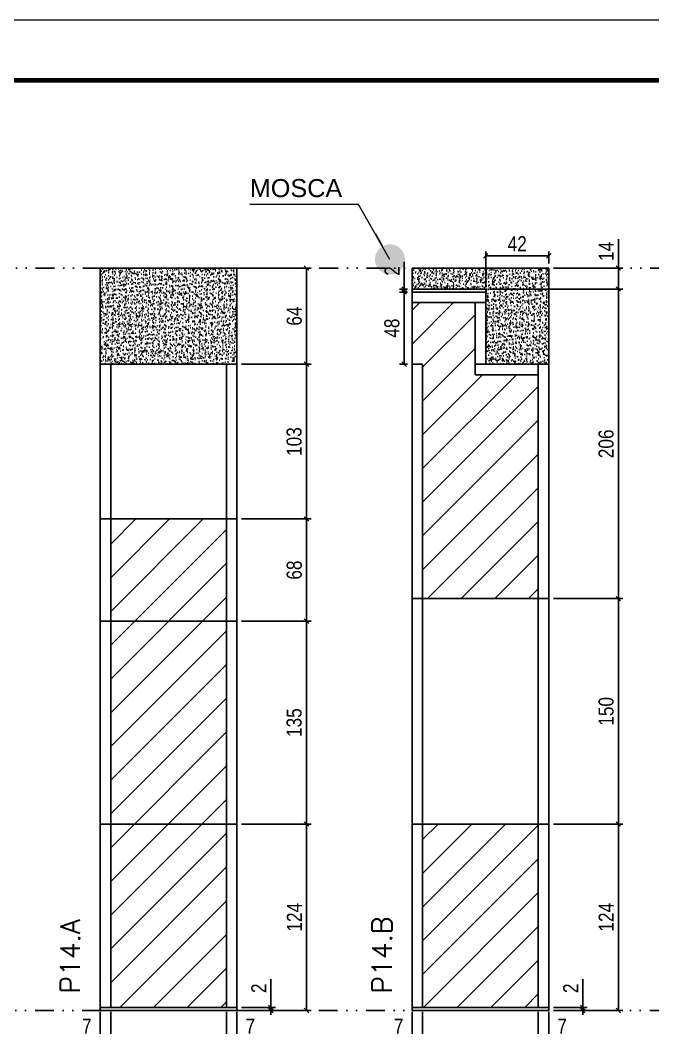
# Model space of a CAD drawing. Extents: x 13379 to 23315, y 867 to 16997.
# Drawn here: x 19710 to 20131, y 13881 to 14551 of the extents above; entities that cross this region are included whole.
import ezdxf

# ---------------------------------------------------------------- set-up
doc = ezdxf.new("R2010")
doc.units = 0
for name, pattern in [('DASHED', [0.75, 0.5, -0.25]), ('DIVIDE2', [0.625, 0.25, -0.125, 0, -0.125, 0, -0.125]), ('HIDDEN', [0.375, 0.25, -0.125])]:
    doc.linetypes.add(name, pattern=pattern)
for name, color, linetype in [('COTA', 241, 'Continuous'), ('Nível', 160, 'Continuous'), ('Painéis', 200, 'Continuous'), ('SARR_2.2x7', 40, 'Continuous'), ('Sarrafo de Pressão', 42, 'HIDDEN')]:
    doc.layers.add(name, color=color, linetype=linetype)
for name, color, linetype, lineweight in [('Folhas', 255, 'Continuous', 9), ('Hachura', 251, 'Continuous', 9), ('SARRAFO DE PRESSAO', 251, 'DASHED', 9), ('Texto Seção', 7, 'Continuous', 15)]:
    doc.layers.add(name, color=color, linetype=linetype, lineweight=lineweight)
doc.styles.add('ARIAL', font='arial.ttf')
doc.styles.add('COTA TECNICA', font='techl___.ttf', dxfattribs={"height": 10})
doc.styles.add('COTA TECNICA-50', font='techl___.ttf', dxfattribs={"height": 10})
doc.styles.add('REGUA-120', font='ROMANS.shx', dxfattribs={"height": 15})
doc.styles.get("Standard").update_dxf_attribs({"font": 'arial.ttf'})
doc.dimstyles.new('3x', dxfattribs={"dimtxt": 10, "dimasz": 5, "dimexe": 7, "dimexo": 5, "dimgap": 4, "dimtad": 1, "dimdec": 4, "dimlfac": 0.3333333333333333, "dimdsep": 46, "dimtxsty": 'Standard', "dimblk": 'DOT', "dimcen": 0.09, "dimclrd": 1, "dimclre": 1, "dimclrt": 2, "dimadec": 0, "dimazin": 2, "dimtfac": 1, "dimtdec": 4, "dimtmove": 0, "dimatfit": 3, "dimldrblk": 'DOT', "dimfxl": 1, "dimtolj": 1, "dimtzin": 0, "dimlwd": 9, "dimlwe": 9, "dimarcsym": 0})
doc.dimstyles.new('COTA PAINEL-50', dxfattribs={"dimtxt": 10, "dimasz": 3, "dimexe": 3, "dimexo": 3, "dimgap": 3, "dimtad": 1, "dimdec": 1, "dimzin": 12, "dimdsep": 46, "dimtxsty": 'COTA TECNICA-50', "dimblk1": 'OBLIQUE', "dimblk2": 'OBLIQUE', "dimsah": 1, "dimcen": 0.9, "dimclrd": 4, "dimclre": 4, "dimclrt": 240, "dimadec": 1, "dimazin": 3, "dimtfac": 1, "dimtdec": 1, "dimtmove": 0, "dimatfit": 3, "dimfxl": 1, "dimtolj": 1, "dimtzin": 12, "dimarcsym": 0})
doc.dimstyles.new('PAINEL', dxfattribs={"dimtxt": 10, "dimasz": 3, "dimexe": 3, "dimexo": 3, "dimgap": 3, "dimtad": 1, "dimdec": 1, "dimzin": 12, "dimdsep": 46, "dimtxsty": 'COTA TECNICA', "dimblk1": 'OBLIQUE', "dimblk2": 'OBLIQUE', "dimsah": 1, "dimcen": 0.9, "dimclrd": 4, "dimclre": 4, "dimclrt": 240, "dimadec": 1, "dimazin": 3, "dimtfac": 1, "dimtdec": 1, "dimtmove": 0, "dimatfit": 3, "dimfxl": 1, "dimtolj": 1, "dimtzin": 12, "dimarcsym": 0})
pattern_1 = [(45, (0, 0), (-11.22532015133644, 11.22532015133644), [])]

# ---------------------------------------------------------------- blocks, each defined once
blk = doc.blocks.new('9999999999')
at = {"layer": 'Folhas'}
blk.add_lwpolyline([(98138.97835781069, 34190.20511460536), (99623.97835781069, 34190.20511460536), (99623.97835781069, 35240.20511460536), (98138.97835781069, 35240.20511460536)], close=True, dxfattribs=at)
at = {"layer": 'Folhas', "color": 30, "const_width": 3}
blk.add_lwpolyline([(98213.97835781069, 34230.20511460536), (99583.97835781069, 34230.20511460536), (99583.97835781069, 35200.20511460536), (98213.97835781069, 35200.20511460536)], close=True, dxfattribs=at)
blk = doc.blocks.new('_Oblique')
at = {"color": 0, "linetype": 'ByBlock', "lineweight": -2}
blk.add_line((-0.5, -0.5), (0.5, 0.5), dxfattribs=at)
blk = doc.blocks.new('*D272')
at = {"layer": 'COTA', "color": 4, "lineweight": -2, "transparency": 16777216}
for p, q in [((19763.54055035986, 13891.45255491432), (19763.54055035986, 13837.27708901857)), ((19854.54055035986, 13891.45255491432), (19854.54055035986, 13837.27708901857)), ((19763.54055035986, 13840.27708901857), (19854.54055035986, 13840.27708901857))]:
    blk.add_line(p, q, dxfattribs=at)
at = {"layer": 'Defpoints', "color": 0, "transparency": 16777216}
for p in [(19763.54055035986, 13894.45255491432), (19854.54055035986, 13894.45255491432), (19854.54055035986, 13840.27708901857)]:
    blk.add_point(p, dxfattribs=at)
at = {"layer": 'COTA', "color": 4, "lineweight": -2, "transparency": 16777216, "xscale": 3, "yscale": 3, "zscale": 3, "rotation": 180}
blk.add_blockref('_Oblique', (19763.54055035986, 13840.27708901857), dxfattribs=at)
at = {"layer": 'COTA', "color": 4, "lineweight": -2, "transparency": 16777216, "xscale": 3, "yscale": 3, "zscale": 3}
blk.add_blockref('_Oblique', (19854.54055035986, 13840.27708901857), dxfattribs=at)
at = {"layer": 'COTA', "color": 240, "transparency": 16777216, "insert": (19809.04055035986, 13848.36480831682), "char_height": 10, "attachment_point": 5, "style": 'COTA TECNICA'}
blk.add_mtext('\\A1;91', dxfattribs=at)
blk = doc.blocks.new('*D273')
at = {"layer": 'COTA', "color": 4, "lineweight": -2, "transparency": 16777216}
for p, q in [((19857.54055035987, 14386.45255491433), (19903.77959560494, 14386.45255491433)), ((19900.77959560494, 14322.45255491433), (19900.77959560494, 14386.45255491433)), ((19857.54055035987, 14322.45255491433), (19903.77959560494, 14322.45255491433))]:
    blk.add_line(p, q, dxfattribs=at)
at = {"layer": 'Defpoints', "color": 0, "transparency": 16777216}
for p in [(19854.54055035987, 14386.45255491433), (19900.77959560494, 14386.45255491433), (19854.54055035987, 14322.45255491433)]:
    blk.add_point(p, dxfattribs=at)
at = {"layer": 'COTA', "color": 4, "lineweight": -2, "transparency": 16777216, "xscale": 3, "yscale": 3, "zscale": 3}
for p, rotation in [((19900.77959560494, 14386.45255491433), 90), ((19900.77959560494, 14322.45255491433), 270)]:
    blk.add_blockref('_Oblique', p, dxfattribs=dict(at, rotation=rotation))
at = {"layer": 'COTA', "color": 240, "transparency": 16777216, "insert": (19892.67725642365, 14354.45255491432), "char_height": 10, "attachment_point": 5, "rotation": 90, "style": 'COTA TECNICA'}
blk.add_mtext('\\A1;64', dxfattribs=at)
blk = doc.blocks.new('*D274')
at = {"layer": 'COTA', "color": 4, "lineweight": -2, "transparency": 16777216}
for p, q in [((19857.54055035987, 14016.45255491433), (19903.77959560417, 14016.45255491433)), ((19900.77959560417, 13892.45255491433), (19900.77959560417, 14016.45255491433)), ((19857.54055035987, 13892.45255491433), (19903.77959560417, 13892.45255491433))]:
    blk.add_line(p, q, dxfattribs=at)
at = {"layer": 'Defpoints', "color": 0, "transparency": 16777216}
for p in [(19854.54055035987, 14016.45255491433), (19900.77959560417, 14016.45255491433), (19854.54055035987, 13892.45255491433)]:
    blk.add_point(p, dxfattribs=at)
at = {"layer": 'COTA', "color": 4, "lineweight": -2, "transparency": 16777216, "xscale": 3, "yscale": 3, "zscale": 3}
for p, rotation in [((19900.77959560417, 14016.45255491433), 90), ((19900.77959560417, 13892.45255491433), 270)]:
    blk.add_blockref('_Oblique', p, dxfattribs=dict(at, rotation=rotation))
at = {"layer": 'COTA', "color": 240, "transparency": 16777216, "insert": (19892.70649618897, 13954.45255491432), "char_height": 10, "attachment_point": 5, "rotation": 90, "style": 'COTA TECNICA-50'}
blk.add_mtext('\\A1;124', dxfattribs=at)
blk = doc.blocks.new('*D275')
at = {"layer": 'COTA', "color": 4, "lineweight": -2, "transparency": 16777216}
for p, q in [((19877.06639059073, 13894.45255491435), (19877.06639059073, 13913.25500636286)), ((19857.54055035987, 13894.45255491435), (19880.06639059073, 13894.45255491435)), ((19877.06639059073, 13892.45255491433), (19877.06639059073, 13894.45255491435)), ((19857.54055035987, 13892.45255491433), (19880.06639059073, 13892.45255491433)), ((19877.06639059073, 13892.45255491433), (19877.06639059073, 13889.45255491433))]:
    blk.add_line(p, q, dxfattribs=at)
at = {"layer": 'Defpoints', "color": 0, "transparency": 16777216}
for p in [(19854.54055035987, 13894.45255491435), (19854.54055035987, 13892.45255491433), (19877.06639059073, 13892.45255491433)]:
    blk.add_point(p, dxfattribs=at)
at = {"layer": 'COTA', "color": 4, "lineweight": -2, "transparency": 16777216, "xscale": 3, "yscale": 3, "zscale": 3}
for p, rotation in [((19877.06639059073, 13894.45255491435), 270), ((19877.06639059073, 13892.45255491433), 90)]:
    blk.add_blockref('_Oblique', p, dxfattribs=dict(at, rotation=rotation))
at = {"layer": 'COTA', "color": 240, "transparency": 16777216, "insert": (19869.06639059073, 13907.19945080729), "char_height": 10, "attachment_point": 5, "rotation": 90, "style": 'COTA TECNICA-50'}
blk.add_mtext('\\A1;2', dxfattribs=at)
blk = doc.blocks.new('*D309')
at = {"layer": 'COTA', "color": 4, "linetype": 'ByBlock', "lineweight": -2, "transparency": 16777216}
for p, q in [((19857.54055035987, 14151.45255491433), (19903.77959560422, 14151.45255491433)), ((19900.77959560422, 14016.45255491433), (19900.77959560422, 14151.45255491433)), ((19857.54055035987, 14016.45255491433), (19903.77959560422, 14016.45255491433))]:
    blk.add_line(p, q, dxfattribs=at)
at = {"layer": 'Defpoints', "color": 0, "linetype": 'ByBlock', "transparency": 16777216}
for p in [(19854.54055035987, 14151.45255491433), (19900.77959560422, 14151.45255491433), (19854.54055035987, 14016.45255491433)]:
    blk.add_point(p, dxfattribs=at)
at = {"layer": 'COTA', "color": 4, "linetype": 'ByBlock', "lineweight": -2, "transparency": 16777216, "xscale": 3, "yscale": 3, "zscale": 3}
for p, rotation in [((19900.77959560422, 14151.45255491433), 90), ((19900.77959560422, 14016.45255491433), 270)]:
    blk.add_blockref('_Oblique', p, dxfattribs=dict(at, rotation=rotation))
at = {"layer": 'COTA', "color": 240, "linetype": 'ByBlock', "transparency": 16777216, "insert": (19892.56029735861, 14083.95255491432), "char_height": 10, "attachment_point": 5, "rotation": 90, "style": 'COTA TECNICA'}
blk.add_mtext('\\A1;135', dxfattribs=at)
blk = doc.blocks.new('*D276')
at = {"layer": 'COTA', "color": 4, "lineweight": -2, "transparency": 16777216}
for p, q in [((19763.54055035986, 13889.45255491381), (19763.54055035986, 13870.94245895043)), ((19770.54055035983, 13891.45255491433), (19770.54055035983, 13870.94245895043)), ((19763.54055035986, 13873.94245895043), (19748.80955620782, 13873.94245895043)), ((19770.54055035983, 13873.94245895043), (19763.54055035986, 13873.94245895043))]:
    blk.add_line(p, q, dxfattribs=at)
at = {"layer": 'Defpoints', "color": 0, "transparency": 16777216}
for p in [(19770.54055035983, 13894.45255491433), (19763.54055035986, 13892.45255491381), (19763.54055035986, 13873.94245895043)]:
    blk.add_point(p, dxfattribs=at)
at = {"layer": 'COTA', "color": 4, "lineweight": -2, "transparency": 16777216, "xscale": 3, "yscale": 3, "zscale": 3, "rotation": 180}
blk.add_blockref('_Oblique', (19763.54055035986, 13873.94245895043), dxfattribs=at)
at = {"layer": 'COTA', "color": 4, "lineweight": -2, "transparency": 16777216, "xscale": 3, "yscale": 3, "zscale": 3}
blk.add_blockref('_Oblique', (19770.54055035983, 13873.94245895043), dxfattribs=at)
at = {"layer": 'COTA', "color": 240, "transparency": 16777216, "insert": (19754.67505328384, 13882.01555836563), "char_height": 10, "attachment_point": 5, "style": 'COTA TECNICA-50'}
blk.add_mtext('\\A1;7', dxfattribs=at)
blk = doc.blocks.new('*D277')
at = {"layer": 'COTA', "color": 4, "lineweight": -2, "transparency": 16777216}
for p, q in [((19847.54055035989, 13891.45255491433), (19847.54055035989, 13870.94245895043)), ((19854.54055035986, 13889.45255491381), (19854.54055035986, 13870.94245895043)), ((19847.54055035989, 13873.94245895043), (19854.54055035986, 13873.94245895043)), ((19854.54055035986, 13873.94245895043), (19869.27154451191, 13873.94245895043))]:
    blk.add_line(p, q, dxfattribs=at)
at = {"layer": 'Defpoints', "color": 0, "transparency": 16777216}
for p in [(19847.54055035989, 13894.45255491433), (19854.54055035986, 13892.45255491381), (19854.54055035986, 13873.94245895043)]:
    blk.add_point(p, dxfattribs=at)
at = {"layer": 'COTA', "color": 4, "lineweight": -2, "transparency": 16777216, "xscale": 3, "yscale": 3, "zscale": 3, "rotation": 180}
blk.add_blockref('_Oblique', (19847.54055035989, 13873.94245895043), dxfattribs=at)
at = {"layer": 'COTA', "color": 4, "lineweight": -2, "transparency": 16777216, "xscale": 3, "yscale": 3, "zscale": 3}
blk.add_blockref('_Oblique', (19854.54055035986, 13873.94245895043), dxfattribs=at)
at = {"layer": 'COTA', "color": 240, "transparency": 16777216, "insert": (19863.40604743588, 13882.01555836563), "char_height": 10, "attachment_point": 5, "style": 'COTA TECNICA-50'}
blk.add_mtext('\\A1;7', dxfattribs=at)
blk = doc.blocks.new('*D310')
at = {"layer": 'COTA', "color": 4, "linetype": 'ByBlock', "lineweight": -2, "transparency": 16777216}
for p, q in [((19857.54055035987, 14219.45255491433), (19903.77959560434, 14219.45255491433)), ((19900.77959560434, 14151.45255491433), (19900.77959560434, 14219.45255491433)), ((19857.54055035987, 14151.45255491433), (19903.77959560434, 14151.45255491433))]:
    blk.add_line(p, q, dxfattribs=at)
at = {"layer": 'Defpoints', "color": 0, "linetype": 'ByBlock', "transparency": 16777216}
for p in [(19854.54055035987, 14219.45255491433), (19900.77959560434, 14219.45255491433), (19854.54055035987, 14151.45255491433)]:
    blk.add_point(p, dxfattribs=at)
at = {"layer": 'COTA', "color": 4, "linetype": 'ByBlock', "lineweight": -2, "transparency": 16777216, "xscale": 3, "yscale": 3, "zscale": 3}
for p, rotation in [((19900.77959560434, 14219.45255491433), 90), ((19900.77959560434, 14151.45255491433), 270)]:
    blk.add_blockref('_Oblique', p, dxfattribs=dict(at, rotation=rotation))
at = {"layer": 'COTA', "color": 240, "linetype": 'ByBlock', "transparency": 16777216, "insert": (19892.65532659849, 14185.45255491432), "char_height": 10, "attachment_point": 5, "rotation": 90, "style": 'COTA TECNICA'}
blk.add_mtext('\\A1;68', dxfattribs=at)
blk = doc.blocks.new('*D278')
at = {"layer": 'COTA', "color": 4, "lineweight": -2, "transparency": 16777216}
for p, q in [((19970.95172240837, 13891.45255491432), (19970.95172240837, 13837.27708901857)), ((20061.95172240837, 13891.45255491432), (20061.95172240837, 13837.27708901857)), ((19970.95172240837, 13840.27708901857), (20061.95172240837, 13840.27708901857))]:
    blk.add_line(p, q, dxfattribs=at)
at = {"layer": 'Defpoints', "color": 0, "transparency": 16777216}
for p in [(19970.95172240837, 13894.45255491432), (20061.95172240837, 13894.45255491432), (20061.95172240837, 13840.27708901857)]:
    blk.add_point(p, dxfattribs=at)
at = {"layer": 'COTA', "color": 4, "lineweight": -2, "transparency": 16777216, "xscale": 3, "yscale": 3, "zscale": 3, "rotation": 180}
blk.add_blockref('_Oblique', (19970.95172240837, 13840.27708901857), dxfattribs=at)
at = {"layer": 'COTA', "color": 4, "lineweight": -2, "transparency": 16777216, "xscale": 3, "yscale": 3, "zscale": 3}
blk.add_blockref('_Oblique', (20061.95172240837, 13840.27708901857), dxfattribs=at)
at = {"layer": 'COTA', "color": 240, "transparency": 16777216, "insert": (20016.45172240837, 13848.36480831682), "char_height": 10, "attachment_point": 5, "style": 'COTA TECNICA'}
blk.add_mtext('\\A1;91', dxfattribs=at)
blk = doc.blocks.new('*D279')
at = {"layer": 'COTA', "color": 4, "lineweight": -2, "transparency": 16777216}
for p, q in [((20108.19076765387, 14386.45255491433), (20108.19076765387, 14405.56951397866)), ((20064.95172240838, 14386.45255491433), (20111.19076765387, 14386.45255491433)), ((20108.19076765387, 14372.45255491433), (20108.19076765387, 14386.45255491433)), ((20022.95172240838, 14372.45255491433), (20111.19076765387, 14372.45255491433))]:
    blk.add_line(p, q, dxfattribs=at)
at = {"layer": 'Defpoints', "color": 0, "transparency": 16777216}
for p in [(20061.95172240838, 14386.45255491433), (20108.19076765387, 14386.45255491433), (20019.95172240838, 14372.45255491433)]:
    blk.add_point(p, dxfattribs=at)
at = {"layer": 'COTA', "color": 4, "lineweight": -2, "transparency": 16777216, "xscale": 3, "yscale": 3, "zscale": 3}
for p, rotation in [((20108.19076765387, 14386.45255491433), 90), ((20108.19076765387, 14372.45255491433), 270)]:
    blk.add_blockref('_Oblique', p, dxfattribs=dict(at, rotation=rotation))
at = {"layer": 'COTA', "color": 240, "transparency": 16777216, "insert": (20100.11766823866, 14397.51103444649), "char_height": 10, "attachment_point": 5, "rotation": 90, "style": 'COTA TECNICA'}
blk.add_mtext('\\A1;14', dxfattribs=at)
blk = doc.blocks.new('*D280')
at = {"layer": 'COTA', "color": 4, "lineweight": -2, "transparency": 16777216}
for p, q in [((20064.95172240838, 14016.45255491433), (20111.19076765297, 14016.45255491433)), ((20108.19076765297, 13892.45255491433), (20108.19076765297, 14016.45255491433)), ((20064.95172240838, 13892.45255491433), (20111.19076765297, 13892.45255491433))]:
    blk.add_line(p, q, dxfattribs=at)
at = {"layer": 'Defpoints', "color": 0, "transparency": 16777216}
for p in [(20061.95172240838, 14016.45255491433), (20108.19076765297, 14016.45255491433), (20061.95172240838, 13892.45255491433)]:
    blk.add_point(p, dxfattribs=at)
at = {"layer": 'COTA', "color": 4, "lineweight": -2, "transparency": 16777216, "xscale": 3, "yscale": 3, "zscale": 3}
for p, rotation in [((20108.19076765297, 14016.45255491433), 90), ((20108.19076765297, 13892.45255491433), 270)]:
    blk.add_blockref('_Oblique', p, dxfattribs=dict(at, rotation=rotation))
at = {"layer": 'COTA', "color": 240, "transparency": 16777216, "insert": (20100.11766823777, 13954.45255491432), "char_height": 10, "attachment_point": 5, "rotation": 90, "style": 'COTA TECNICA-50'}
blk.add_mtext('\\A1;124', dxfattribs=at)
blk = doc.blocks.new('*D281')
at = {"layer": 'COTA', "color": 4, "lineweight": -2, "transparency": 16777216}
for p, q in [((20084.47756263924, 13894.45255491435), (20084.47756263924, 13913.25500636286)), ((20064.95172240838, 13894.45255491435), (20087.47756263924, 13894.45255491435)), ((20084.47756263924, 13892.45255491433), (20084.47756263924, 13894.45255491435)), ((20064.95172240838, 13892.45255491433), (20087.47756263924, 13892.45255491433)), ((20084.47756263924, 13892.45255491433), (20084.47756263924, 13889.45255491433))]:
    blk.add_line(p, q, dxfattribs=at)
at = {"layer": 'Defpoints', "color": 0, "transparency": 16777216}
for p in [(20061.95172240838, 13894.45255491435), (20061.95172240838, 13892.45255491433), (20084.47756263924, 13892.45255491433)]:
    blk.add_point(p, dxfattribs=at)
at = {"layer": 'COTA', "color": 4, "lineweight": -2, "transparency": 16777216, "xscale": 3, "yscale": 3, "zscale": 3}
for p, rotation in [((20084.47756263924, 13894.45255491435), 270), ((20084.47756263924, 13892.45255491433), 90)]:
    blk.add_blockref('_Oblique', p, dxfattribs=dict(at, rotation=rotation))
at = {"layer": 'COTA', "color": 240, "transparency": 16777216, "insert": (20076.47756263924, 13907.19945080729), "char_height": 10, "attachment_point": 5, "rotation": 90, "style": 'COTA TECNICA-50'}
blk.add_mtext('\\A1;2', dxfattribs=at)
blk = doc.blocks.new('*D282')
at = {"layer": 'COTA', "color": 4, "linetype": 'ByBlock', "lineweight": -2, "transparency": 16777216}
for p, q in [((20022.95172240838, 14372.45255491433), (20111.1907676534, 14372.45255491433)), ((20108.1907676534, 14166.45255491433), (20108.1907676534, 14372.45255491433)), ((20064.95172240838, 14166.45255491433), (20111.1907676534, 14166.45255491433))]:
    blk.add_line(p, q, dxfattribs=at)
at = {"layer": 'Defpoints', "color": 0, "linetype": 'ByBlock', "transparency": 16777216}
for p in [(20019.95172240838, 14372.45255491433), (20108.1907676534, 14372.45255491433), (20061.95172240838, 14166.45255491433)]:
    blk.add_point(p, dxfattribs=at)
at = {"layer": 'COTA', "color": 4, "linetype": 'ByBlock', "lineweight": -2, "transparency": 16777216, "xscale": 3, "yscale": 3, "zscale": 3}
for p, rotation in [((20108.1907676534, 14372.45255491433), 90), ((20108.1907676534, 14166.45255491433), 270)]:
    blk.add_blockref('_Oblique', p, dxfattribs=dict(at, rotation=rotation))
at = {"layer": 'COTA', "color": 240, "linetype": 'ByBlock', "transparency": 16777216, "insert": (20100.08842847212, 14269.45255491432), "char_height": 10, "attachment_point": 5, "rotation": 90, "style": 'COTA TECNICA'}
blk.add_mtext('\\A1;206', dxfattribs=at)
blk = doc.blocks.new('*D283')
at = {"layer": 'COTA', "color": 4, "lineweight": -2, "transparency": 16777216}
for p, q in [((19970.95172240837, 13889.45255491381), (19970.95172240837, 13870.94245895043)), ((19977.95172240834, 13891.45255491433), (19977.95172240834, 13870.94245895043)), ((19970.95172240837, 13873.94245895043), (19956.22072825632, 13873.94245895043)), ((19977.95172240834, 13873.94245895043), (19970.95172240837, 13873.94245895043))]:
    blk.add_line(p, q, dxfattribs=at)
at = {"layer": 'Defpoints', "color": 0, "transparency": 16777216}
for p in [(19977.95172240834, 13894.45255491433), (19970.95172240837, 13892.45255491381), (19970.95172240837, 13873.94245895043)]:
    blk.add_point(p, dxfattribs=at)
at = {"layer": 'COTA', "color": 4, "lineweight": -2, "transparency": 16777216, "xscale": 3, "yscale": 3, "zscale": 3, "rotation": 180}
blk.add_blockref('_Oblique', (19970.95172240837, 13873.94245895043), dxfattribs=at)
at = {"layer": 'COTA', "color": 4, "lineweight": -2, "transparency": 16777216, "xscale": 3, "yscale": 3, "zscale": 3}
blk.add_blockref('_Oblique', (19977.95172240834, 13873.94245895043), dxfattribs=at)
at = {"layer": 'COTA', "color": 240, "transparency": 16777216, "insert": (19962.08622533235, 13882.01555836563), "char_height": 10, "attachment_point": 5, "style": 'COTA TECNICA-50'}
blk.add_mtext('\\A1;7', dxfattribs=at)
blk = doc.blocks.new('*D284')
at = {"layer": 'COTA', "color": 4, "lineweight": -2, "transparency": 16777216}
for p, q in [((20054.9517224084, 13891.45255491433), (20054.9517224084, 13870.94245895043)), ((20061.95172240837, 13889.45255491381), (20061.95172240837, 13870.94245895043)), ((20054.9517224084, 13873.94245895043), (20061.95172240837, 13873.94245895043)), ((20061.95172240837, 13873.94245895043), (20076.68271656042, 13873.94245895043))]:
    blk.add_line(p, q, dxfattribs=at)
at = {"layer": 'Defpoints', "color": 0, "transparency": 16777216}
for p in [(20054.9517224084, 13894.45255491433), (20061.95172240837, 13892.45255491381), (20061.95172240837, 13873.94245895043)]:
    blk.add_point(p, dxfattribs=at)
at = {"layer": 'COTA', "color": 4, "lineweight": -2, "transparency": 16777216, "xscale": 3, "yscale": 3, "zscale": 3, "rotation": 180}
blk.add_blockref('_Oblique', (20054.9517224084, 13873.94245895043), dxfattribs=at)
at = {"layer": 'COTA', "color": 4, "lineweight": -2, "transparency": 16777216, "xscale": 3, "yscale": 3, "zscale": 3}
blk.add_blockref('_Oblique', (20061.95172240837, 13873.94245895043), dxfattribs=at)
at = {"layer": 'COTA', "color": 240, "transparency": 16777216, "insert": (20070.81721948439, 13882.01555836563), "char_height": 10, "attachment_point": 5, "style": 'COTA TECNICA-50'}
blk.add_mtext('\\A1;7', dxfattribs=at)
blk = doc.blocks.new('*D311')
at = {"layer": 'COTA', "color": 4, "linetype": 'ByBlock', "lineweight": -2, "transparency": 16777216}
for p, q in [((20019.95172240837, 14373.45255491432), (20019.95172240837, 14397.52765772182)), ((20061.95172240837, 14389.45255491433), (20061.95172240837, 14397.52765772182)), ((20019.95172240837, 14394.52765772182), (20061.95172240837, 14394.52765772182))]:
    blk.add_line(p, q, dxfattribs=at)
at = {"layer": 'Defpoints', "color": 0, "linetype": 'ByBlock', "transparency": 16777216}
for p in [(20061.95172240837, 14394.52765772182), (20061.95172240837, 14386.45255491433), (20019.95172240837, 14370.45255491432)]:
    blk.add_point(p, dxfattribs=at)
at = {"layer": 'COTA', "color": 4, "linetype": 'ByBlock', "lineweight": -2, "transparency": 16777216, "xscale": 3, "yscale": 3, "zscale": 3, "rotation": 180}
blk.add_blockref('_Oblique', (20019.95172240837, 14394.52765772182), dxfattribs=at)
at = {"layer": 'COTA', "color": 4, "linetype": 'ByBlock', "lineweight": -2, "transparency": 16777216, "xscale": 3, "yscale": 3, "zscale": 3}
blk.add_blockref('_Oblique', (20061.95172240837, 14394.52765772182), dxfattribs=at)
at = {"layer": 'COTA', "color": 240, "linetype": 'ByBlock', "transparency": 16777216, "insert": (20040.95172240837, 14402.60075713703), "char_height": 10, "attachment_point": 5, "style": 'COTA TECNICA'}
blk.add_mtext('\\A1;42', dxfattribs=at)
blk = doc.blocks.new('*D312')
at = {"layer": 'COTA', "color": 4, "linetype": 'ByBlock', "lineweight": -2, "transparency": 16777216}
for p, q in [((19967.95172240838, 14370.45255491433), (19962.6821404361, 14370.45255491433)), ((19965.6821404361, 14322.45255491434), (19965.6821404361, 14370.45255491433)), ((19967.95172240838, 14322.45255491434), (19962.6821404361, 14322.45255491434))]:
    blk.add_line(p, q, dxfattribs=at)
at = {"layer": 'Defpoints', "color": 0, "linetype": 'ByBlock', "transparency": 16777216}
for p in [(19965.6821404361, 14370.45255491433), (19970.95172240838, 14370.45255491433), (19970.95172240838, 14322.45255491434)]:
    blk.add_point(p, dxfattribs=at)
at = {"layer": 'COTA', "color": 4, "linetype": 'ByBlock', "lineweight": -2, "transparency": 16777216, "xscale": 3, "yscale": 3, "zscale": 3}
for p, rotation in [((19965.6821404361, 14370.45255491433), 90), ((19965.6821404361, 14322.45255491434), 270)]:
    blk.add_blockref('_Oblique', p, dxfattribs=dict(at, rotation=rotation))
at = {"layer": 'COTA', "color": 240, "linetype": 'ByBlock', "transparency": 16777216, "insert": (19957.58711119634, 14346.45255491433), "char_height": 10, "attachment_point": 5, "rotation": 90, "style": 'COTA TECNICA'}
blk.add_mtext('\\A1;48', dxfattribs=at)
blk = doc.blocks.new('*D313')
at = {"layer": 'COTA', "color": 4, "linetype": 'ByBlock', "lineweight": -2, "transparency": 16777216}
for p, q in [((20064.95172240838, 14166.45255491433), (20111.19076765344, 14166.45255491433)), ((20108.19076765344, 14016.45255491433), (20108.19076765344, 14166.45255491433)), ((20064.95172240838, 14016.45255491433), (20111.19076765344, 14016.45255491433))]:
    blk.add_line(p, q, dxfattribs=at)
at = {"layer": 'Defpoints', "color": 0, "linetype": 'ByBlock', "transparency": 16777216}
for p in [(20061.95172240838, 14166.45255491433), (20108.19076765344, 14166.45255491433), (20061.95172240838, 14016.45255491433)]:
    blk.add_point(p, dxfattribs=at)
at = {"layer": 'COTA', "color": 4, "linetype": 'ByBlock', "lineweight": -2, "transparency": 16777216, "xscale": 3, "yscale": 3, "zscale": 3}
for p, rotation in [((20108.19076765344, 14166.45255491433), 90), ((20108.19076765344, 14016.45255491433), 270)]:
    blk.add_blockref('_Oblique', p, dxfattribs=dict(at, rotation=rotation))
at = {"layer": 'COTA', "color": 240, "linetype": 'ByBlock', "transparency": 16777216, "insert": (20100.08111853063, 14091.45255491432), "char_height": 10, "attachment_point": 5, "rotation": 90, "style": 'COTA TECNICA'}
blk.add_mtext('\\A1;150', dxfattribs=at)
blk = doc.blocks.new('*D319')
at = {"layer": 'COTA', "color": 4, "lineweight": -2, "transparency": 16777216}
for p, q in [((19857.54055035987, 14322.45255491433), (19903.77959560436, 14322.45255491433)), ((19900.77959560436, 14322.45255491433), (19900.77959560436, 14219.45255491433)), ((19857.54055035987, 14219.45255491433), (19903.77959560436, 14219.45255491433))]:
    blk.add_line(p, q, dxfattribs=at)
at = {"layer": 'Defpoints', "color": 0, "transparency": 16777216}
for p in [(19854.54055035987, 14322.45255491433), (19854.54055035987, 14219.45255491433), (19900.77959560436, 14219.45255491433)]:
    blk.add_point(p, dxfattribs=at)
at = {"layer": 'COTA', "color": 4, "lineweight": -2, "transparency": 16777216, "xscale": 3, "yscale": 3, "zscale": 3}
for p, rotation in [((19900.77959560436, 14322.45255491433), 90), ((19900.77959560436, 14219.45255491433), 270)]:
    blk.add_blockref('_Oblique', p, dxfattribs=dict(at, rotation=rotation))
at = {"layer": 'COTA', "color": 240, "transparency": 16777216, "insert": (19892.56029735874, 14270.95255491432), "char_height": 10, "attachment_point": 5, "rotation": 90, "style": 'COTA TECNICA'}
blk.add_mtext('\\A1;103', dxfattribs=at)
blk = doc.blocks.new('*D320')
at = {"layer": 'COTA', "color": 4, "lineweight": -2, "transparency": 16777216}
for p, q in [((19965.68214043612, 14372.45255491433), (19965.68214043612, 14390.56366602544)), ((19967.95172240838, 14372.45255491433), (19962.68214043612, 14372.45255491433)), ((19967.95172240838, 14370.45255491433), (19962.68214043612, 14370.45255491433)), ((19965.68214043612, 14370.45255491433), (19965.68214043612, 14372.45255491433)), ((19965.68214043612, 14370.45255491433), (19965.68214043612, 14367.45255491433))]:
    blk.add_line(p, q, dxfattribs=at)
at = {"layer": 'Defpoints', "color": 0, "transparency": 16777216}
for p in [(19965.68214043612, 14372.45255491433), (19970.95172240838, 14372.45255491433), (19970.95172240838, 14370.45255491433)]:
    blk.add_point(p, dxfattribs=at)
at = {"layer": 'COTA', "color": 4, "lineweight": -2, "transparency": 16777216, "xscale": 3, "yscale": 3, "zscale": 3}
for p, rotation in [((19965.68214043612, 14372.45255491433), 270), ((19965.68214043612, 14370.45255491433), 90)]:
    blk.add_blockref('_Oblique', p, dxfattribs=dict(at, rotation=rotation))
at = {"layer": 'COTA', "color": 240, "transparency": 16777216, "insert": (19957.68214043612, 14384.50811046988), "char_height": 10, "attachment_point": 5, "rotation": 90, "style": 'COTA TECNICA'}
blk.add_mtext('\\A1;2', dxfattribs=at)
blk = doc.blocks.new('_Dot')
at = {"color": 0, "linetype": 'ByBlock', "lineweight": -2}
blk.add_line((-0.5, 0), (-1, 0), dxfattribs=at)
at = {"color": 0, "linetype": 'ByBlock', "const_width": 0.5}
blk.add_lwpolyline([(-0.25, 0, 1), (0.25, 0, 1)], format="xyb", close=True, dxfattribs=at)

msp = doc.modelspace()

# ---------------------------------------------------------------- hatches: boundary and pattern name
at = {"layer": 'COTA', "linetype": 'ByBlock'}
h = msp.add_hatch(dxfattribs=at)
h.set_pattern_fill('AR-CONC', color=256, scale=0.03)
h.set_pattern_definition([(49.99999999999999, (-113151.7636049048, -18288.68547899753), (5.46554006988012, -0.4781725661670926), [0.5715, -6.2865]), (355, (-113151.7636049048, -18288.68547899753), (-1.05730264274908, 5.731705357171054), [0.4572, -5.0292175251]), (100.4514447, (-113151.3081446948, -18288.72532660253), (4.408237412710598, 5.253532557365853), [0.4857002639999999, -5.342707337999999]), (46.18420000000001, (-113151.7636049048, -18287.16147899753), (8.132371226763897, -1.261269837981814), [0.85725, -9.429749999999999]), (96.63555760999992, (-113151.0859079048, -18287.26658399753), (7.12212402154509, 7.422783737931645), [0.7285506942, -8.0140682448]), (351.1841511700001, (-113151.7636049048, -18287.16147899753), (7.12212402194931, 7.422783737565979), [0.6857990120999999, -7.5437919576]), (21, (-113151.0016049048, -18287.54247899753), (4.548431738073974, -3.067955945612628), [0.5715, -6.2865]), (326.0000000000001, (-113151.0016049048, -18287.54247899753), (1.854060850429412, 5.525638983669578), [0.4572, -5.029199999999999]), (71.45144499999999, (-113150.6225689268, -18287.79814199453), (6.402492578361485, 2.457683066577157), [0.485700264, -5.342698127999999]), (37.50000000000001, (-113151.7636049048, -18288.68547899753), (0.0926580975177545, 2.536651166194593), [0, -4.96824, 0, -5.1054, 0, -5.04825]), (7.499999999999999, (-113151.7636049048, -18288.68547899753), (2.004589875309172, 3.005417244543585), [0, -2.910839999999999, 0, -4.85394, 0, -1.92405]), (327.5, (-113153.4628649048, -18288.68547899753), (4.067717855006141, -0.1718623197802033), [0, -1.905, 0, -5.9436, 0, -7.886699999999999]), (317.5, (-113154.2248649048, -18288.68547899753), (4.443875441580541, 0.7627947309999908), [0, -2.4765, 0, -3.94716, 0, -5.6007])])
h.paths.add_polyline_path([(19854.54055035986, 14386.45255491433), (19763.54055035986, 14386.45255491433), (19763.54055035986, 14322.45255491433), (19854.54055035986, 14322.45255491433)])
at = {"layer": 'COTA'}
h = msp.add_hatch(dxfattribs=at)
h.set_pattern_fill('AR-CONC', color=256, scale=0.03)
h.set_pattern_definition([(49.99999999999999, (0, 0), (5.46554006988012, -0.4781725661670926), [0.5715, -6.2865]), (355, (0, 0), (-1.05730264274908, 5.731705357171054), [0.4572, -5.0292175251]), (100.4514447, (0.45546021, -0.039847605), (4.408237412710598, 5.253532557365853), [0.4857002639999999, -5.342707337999999]), (46.18420000000001, (0, 1.524), (8.132371226763897, -1.261269837981814), [0.85725, -9.429749999999999]), (96.63555760999996, (0.677697, 1.418895), (7.12212402154509, 7.422783737931645), [0.7285506942, -8.0140682448]), (351.1841511700001, (0, 1.524), (7.12212402194931, 7.422783737565979), [0.6857990120999999, -7.5437919576]), (21, (0.7619999999999999, 1.143), (4.548431738073974, -3.067955945612628), [0.5715, -6.2865]), (326.0000000000001, (0.7619999999999999, 1.143), (1.854060850429412, 5.525638983669578), [0.4572, -5.029199999999999]), (71.45144499999999, (1.141035978, 0.8873370029999998), (6.402492578361485, 2.457683066577157), [0.485700264, -5.342698127999999]), (37.50000000000001, (0, 0), (0.0926580975177545, 2.536651166194593), [0, -4.96824, 0, -5.1054, 0, -5.04825]), (7.499999999999999, (0, 0), (2.004589875309172, 3.005417244543585), [0, -2.910839999999999, 0, -4.85394, 0, -1.92405]), (327.5, (-1.69926, 0), (4.067717855006141, -0.1718623197802033), [0, -1.905, 0, -5.9436, 0, -7.886699999999999]), (317.5, (-2.46126, 0), (4.443875441580541, 0.7627947309999908), [0, -2.4765, 0, -3.94716, 0, -5.6007])])
h.paths.add_polyline_path([(20061.95172240837, 14386.45255491433), (19970.95172240837, 14386.45255491433), (19970.95172240837, 14372.45255491433), (20019.95172240837, 14372.45255491433), (20019.95172240837, 14370.45255491432), (20019.95172240837, 14322.45255491433), (20061.95172240837, 14322.45255491433)])
at = {"layer": 'Hachura', "linetype": 'ByBlock'}
h = msp.add_hatch(dxfattribs=at)
h.set_pattern_fill('ANSI31', color=256, scale=5)
h.set_pattern_definition(pattern_1)
h.paths.add_polyline_path([(20054.95172240837, 14016.45255491432), (19977.95172240837, 14016.45255491432), (19977.95172240837, 13894.45255491432), (20054.95172240837, 13894.45255491432)])
h.paths.add_polyline_path([(20054.95172240837, 14315.45255491433), (20012.95172240837, 14315.45255491433), (20012.95172240837, 14322.45255491433), (20012.95172240837, 14363.45255491432), (19970.95172240837, 14363.45255491433), (19970.95172240837, 14322.45255491433), (19977.95172240834, 14322.45255491433), (19977.95172240837, 14166.45255491433), (20054.95172240834, 14166.45255491432)])
h = msp.add_hatch(dxfattribs=at)
h.set_pattern_fill('ANSI31', color=256, scale=5)
h.set_pattern_definition(pattern_1)
h.paths.add_polyline_path([(19847.54055035986, 14016.45255491432), (19770.54055035986, 14016.45255491432), (19770.54055035986, 13894.45255491432), (19847.54055035986, 13894.45255491432)])
h.paths.add_polyline_path([(19847.54055035986, 14151.45255491432), (19770.54055035986, 14151.45255491432), (19770.54055035986, 14016.45255491432), (19847.54055035986, 14016.45255491432)])
h.paths.add_polyline_path([(19847.54055035986, 14219.45255491433), (19770.54055035986, 14219.45255491433), (19770.54055035986, 14151.45255491432), (19847.54055035986, 14151.45255491432)])

# ---------------------------------------------------------------- linework, layer by layer
at = {"layer": 'COTA', "linetype": 'ByBlock'}
for p, q in [((20061.95172240837, 14386.45255491433), (19970.95172240837, 14386.45255491433)), ((19970.95172240837, 14386.45255491433), (19970.95172240837, 14372.45255491433)), ((20061.95172240837, 14322.45255491432), (20061.95172240837, 14386.45255491433)), ((19977.95172240834, 14322.45255491433), (19970.95172240837, 14322.45255491433)), ((20019.95172240837, 14322.45255491433), (20012.95172240837, 14322.45255491433)), ((20012.95172240837, 14322.45255491433), (20012.95172240837, 14315.45255491433))]:
    msp.add_line(p, q, dxfattribs=at)
msp.add_lwpolyline([(19763.54055035986, 14322.45255491433), (19854.54055035986, 14322.45255491433), (19854.54055035986, 14386.45255491433), (19763.54055035986, 14386.45255491433)], close=True, dxfattribs=at)
at = {"layer": 'Nível', "color": 4, "linetype": 'DIVIDE2', "ltscale": 50}
for p, q in [((19154.49940669451, 14386.45255491432), (21112.78606786121, 14386.45255491433)), ((17644.49940669451, 13892.45255491432), (21112.78606786121, 13892.45255491433))]:
    msp.add_line(p, q, dxfattribs=at)
at = {"layer": 'Painéis'}
for p, q in [((19970.95172240837, 14370.45255491433), (20019.95172240837, 14370.45255491432)), ((19970.95172240837, 14016.45255491432), (19970.95172240837, 14370.45255491433)), ((20019.95172240837, 14370.45255491432), (20019.95172240837, 14322.45255491433)), ((20061.95172240837, 14322.45255491433), (20019.95172240837, 14322.45255491433)), ((20061.95172240837, 14322.45255491432), (20061.95172240837, 14016.45255491432)), ((19970.95172240837, 14166.45255491433), (20061.95172240837, 14166.45255491432)), ((19763.54055035986, 14151.45255491432), (19854.54055035986, 14151.45255491432)), ((20061.95172240837, 14016.45255491432), (19970.95172240837, 14016.45255491432))]:
    msp.add_line(p, q, dxfattribs=at)
for points in [[(19970.95172240837, 14372.45255491433), (20019.95172240837, 14372.45255491433), (20019.95172240837, 14370.45255491432), (19970.95172240837, 14370.45255491432)], [(19763.54055035986, 14322.45255491433), (19854.54055035986, 14322.45255491433), (19854.54055035986, 14219.45255491433), (19763.54055035986, 14219.45255491433)], [(19763.54055035986, 14219.45255491433), (19854.54055035986, 14219.45255491433), (19854.54055035986, 14016.45255491432), (19763.54055035986, 14016.45255491432)], [(19763.54055035986, 13894.45255491432), (19854.54055035986, 13894.45255491432), (19854.54055035986, 14016.45255491432), (19763.54055035986, 14016.45255491432)], [(19970.95172240837, 13894.45255491432), (20061.95172240837, 13894.45255491432), (20061.95172240837, 14016.45255491432), (19970.95172240837, 14016.45255491432)], [(19763.54055035986, 13894.45255491432), (19854.54055035986, 13894.45255491432), (19854.54055035986, 13892.45255491432), (19763.54055035986, 13892.45255491432)], [(19970.95172240837, 13894.45255491432), (20061.95172240837, 13894.45255491432), (20061.95172240837, 13892.45255491432), (19970.95172240837, 13892.45255491432)]]:
    msp.add_lwpolyline(points, close=True, dxfattribs=at)
at = {"layer": 'SARR_2.2x7'}
for p, q in [((19970.95172240837, 14363.45255491433), (20019.95172240837, 14363.45255491432)), ((20012.95172240837, 14363.45255491432), (20012.95172240837, 14322.45255491433)), ((20054.95172240837, 14315.45255491433), (20012.95172240837, 14315.45255491433))]:
    msp.add_line(p, q, dxfattribs=at)
at = {"layer": 'Sarrafo de Pressão'}
for p, q in [((19770.54055035986, 14322.45255491433), (19770.54055035986, 14219.45255491433)), ((19847.54055035986, 14322.45255491433), (19847.54055035986, 14219.45255491433)), ((19977.95172240837, 14166.45255491432), (19977.95172240834, 14322.45255491433)), ((20054.95172240834, 14166.45255491432), (20054.95172240837, 14322.45255491432)), ((19770.54055035986, 14151.45255491433), (19770.54055035986, 14219.45255491433)), ((19847.54055035986, 14151.45255491433), (19847.54055035986, 14219.45255491433)), ((19977.95172240837, 14016.45255491432), (19977.95172240837, 14166.45255491433)), ((20054.95172240837, 14016.45255491432), (20054.95172240834, 14166.45255491432)), ((19770.54055035986, 14016.45255491432), (19770.54055035986, 14151.45255491433)), ((19847.54055035986, 14016.45255491432), (19847.54055035986, 14151.45255491433)), ((19770.54055035986, 13894.45255491432), (19770.54055035986, 14016.45255491432)), ((19847.54055035986, 13894.45255491432), (19847.54055035986, 14016.45255491432)), ((19977.95172240837, 13894.45255491432), (19977.95172240837, 14016.45255491432)), ((20054.95172240837, 13894.45255491432), (20054.95172240837, 14016.45255491432))]:
    msp.add_line(p, q, dxfattribs=at)

# ---------------------------------------------------------------- block references
at = {"layer": 'SARRAFO DE PRESSAO', "color": 6, "linetype": 'ByBlock'}
msp.add_blockref('9999999999', (-78984.47895111618, -20688.83569437089), dxfattribs=at)

# ---------------------------------------------------------------- texts
at = {"color": 0, "linetype": 'Continuous', "ltscale": 5, "style": 'ARIAL'}
msp.add_text('MOSCA', height=12, dxfattribs=at).set_placement((19863.05485703397, 14433.6295643977))
at = {"layer": 'Texto Seção', "char_height": 13, "width": 285.3298751327311, "attachment_point": 7, "rotation": 90, "style": 'REGUA-120'}
for s, insert in [('P14.B', (19957.48113064839, 13903.70397504762)), ('P14.A', (19750.06995859988, 13903.70397504762))]:
    msp.add_mtext(s, dxfattribs=dict(at, insert=insert))

# ---------------------------------------------------------------- dimensions: what is measured, and where the dimension line sits
at = {"layer": 'COTA', "linetype": 'ByBlock'}
dim = msp.add_linear_dim(base=(20061.95172240837, 14394.52765772182), p1=(20019.95172240837, 14370.45255491432), p2=(20061.95172240837, 14386.45255491433), dimstyle='PAINEL', dxfattribs=at)
dim.commit()
dim.dimension.update_dxf_attribs({"geometry": '*D311', "text_midpoint": (20040.95172240837, 14402.60075713703)})
at = {"layer": 'COTA'}
for base, p1, p2, picture, middle in [((20108.19076765387, 14386.45255491433), (20019.95172240837, 14372.45255491433), (20061.95172240837, 14386.45255491433), '*D279', (20100.11766823866, 14397.51103444649)), ((19900.77959560494, 14386.45255491433), (19854.54055035986, 14322.45255491433), (19854.54055035986, 14386.45255491433), '*D273', (19892.67725642365, 14354.45255491432))]:
    dim = msp.add_linear_dim(base=base, p1=p1, p2=p2, angle=90, dimstyle='PAINEL', override={"dimarcsym": 2}, dxfattribs=at)
    dim.commit()
    dim.dimension.update_dxf_attribs({"geometry": picture, "text_midpoint": middle})
for base, p1, p2, angle, dimstyle, picture, middle in [((19965.68214043612, 14372.45255491433), (19970.95172240837, 14370.45255491432), (19970.95172240837, 14372.45255491433), 90, 'PAINEL', '*D320', (19957.68214043612, 14384.50811046988)), ((19900.77959560436, 14219.45255491433), (19854.54055035986, 14322.45255491433), (19854.54055035986, 14219.45255491433), 90, 'PAINEL', '*D319', (19892.56029735874, 14270.95255491432)), ((19900.77959560417, 14016.45255491433), (19854.54055035986, 13892.45255491432), (19854.54055035986, 14016.45255491432), 90, 'COTA PAINEL-50', '*D274', (19892.70649618897, 13954.45255491432)), ((20108.19076765297, 14016.45255491433), (20061.95172240837, 13892.45255491432), (20061.95172240837, 14016.45255491432), 90, 'COTA PAINEL-50', '*D280', (20100.11766823777, 13954.45255491432)), ((19763.54055035986, 13873.94245895043), (19770.54055035983, 13894.45255491433), (19763.54055035986, 13892.45255491381), 180, 'COTA PAINEL-50', '*D276', (19754.67505328384, 13882.01555836563)), ((19970.95172240837, 13873.94245895043), (19977.95172240834, 13894.45255491433), (19970.95172240837, 13892.45255491381), 180, 'COTA PAINEL-50', '*D283', (19962.08622533235, 13882.01555836563))]:
    dim = msp.add_linear_dim(base=base, p1=p1, p2=p2, angle=angle, dimstyle=dimstyle, dxfattribs=at)
    dim.commit()
    dim.dimension.update_dxf_attribs({"geometry": picture, "text_midpoint": middle})
at = {"layer": 'COTA', "linetype": 'ByBlock'}
for base, p1, p2, picture, middle in [((19965.6821404361, 14370.45255491433), (19970.95172240837, 14322.45255491433), (19970.95172240837, 14370.45255491433), '*D312', (19957.58711119634, 14346.45255491433)), ((20108.1907676534, 14372.45255491433), (20061.95172240837, 14166.45255491432), (20019.95172240837, 14372.45255491433), '*D282', (20100.08842847212, 14269.45255491432)), ((19900.77959560434, 14219.45255491433), (19854.54055035986, 14151.45255491432), (19854.54055035986, 14219.45255491433), '*D310', (19892.65532659849, 14185.45255491432)), ((20108.19076765344, 14166.45255491433), (20061.95172240837, 14016.45255491432), (20061.95172240837, 14166.45255491432), '*D313', (20100.08111853063, 14091.45255491432)), ((19900.77959560422, 14151.45255491433), (19854.54055035986, 14016.45255491432), (19854.54055035986, 14151.45255491432), '*D309', (19892.56029735861, 14083.95255491432))]:
    dim = msp.add_linear_dim(base=base, p1=p1, p2=p2, angle=90, dimstyle='PAINEL', dxfattribs=at)
    dim.commit()
    dim.dimension.update_dxf_attribs({"geometry": picture, "text_midpoint": middle})
at = {"layer": 'COTA'}
for base, p1, p2, picture, middle in [((19877.06639059073, 13892.45255491433), (19854.54055035986, 13894.45255491434), (19854.54055035986, 13892.45255491432), '*D275', (19877.06639059073, 13907.19945080729)), ((20084.47756263924, 13892.45255491433), (20061.95172240837, 13894.45255491434), (20061.95172240837, 13892.45255491432), '*D281', (20084.47756263924, 13907.19945080729))]:
    dim = msp.add_linear_dim(base=base, p1=p1, p2=p2, angle=90, dimstyle='COTA PAINEL-50', dxfattribs=at)
    dim.commit()
    dim.dimension.update_dxf_attribs({"geometry": picture, "text_midpoint": middle, "dimtype": 160})
for base, p1, p2, picture, middle in [((19854.54055035986, 13840.27708901857), (19763.54055035986, 13894.45255491432), (19854.54055035986, 13894.45255491432), '*D272', (19809.04055035986, 13848.36480831682)), ((20061.95172240837, 13840.27708901857), (19970.95172240837, 13894.45255491432), (20061.95172240837, 13894.45255491432), '*D278', (20016.45172240837, 13848.36480831682))]:
    dim = msp.add_linear_dim(base=base, p1=p1, p2=p2, dimstyle='PAINEL', override={"dimarcsym": 2}, dxfattribs=at)
    dim.commit()
    dim.dimension.update_dxf_attribs({"geometry": picture, "text_midpoint": middle})
for base, p1, p2, picture, middle in [((19854.54055035986, 13873.94245895043), (19847.54055035989, 13894.45255491433), (19854.54055035986, 13892.45255491381), '*D277', (19863.40604743588, 13882.01555836563)), ((20061.95172240837, 13873.94245895043), (20054.9517224084, 13894.45255491433), (20061.95172240837, 13892.45255491381), '*D284', (20070.81721948439, 13882.01555836563))]:
    dim = msp.add_linear_dim(base=base, p1=p1, p2=p2, dimstyle='COTA PAINEL-50', dxfattribs=at)
    dim.commit()
    dim.dimension.update_dxf_attribs({"geometry": picture, "text_midpoint": middle})

# ---------------------------------------------------------------- leaders
msp.add_leader([(19956.28872510641, 14392.16329263622), (19935.39627201165, 14428.6295643977), (19863.05485703397, 14428.6295643977)], dimstyle='3x', override={"dimasz": 20})

doc.saveas('drawing.dxf')
